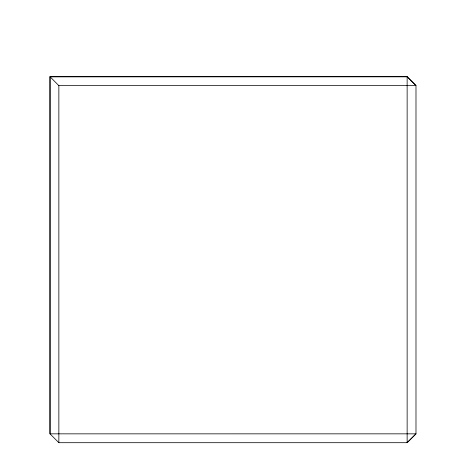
<?xml version="1.0" encoding="UTF-8"?>
<svg xmlns="http://www.w3.org/2000/svg" width="466" height="466" viewBox="0 0 466 466"><rect width="100%" height="100%" fill="white"/><g stroke="black" fill="none" stroke-linecap="round" stroke-linejoin="round"><path stroke-width="0.7" d="M58.856 442.7L58.862 85.651L50.008 76.721L407.138 76.721L415.992 85.575L415.987 433.84L407.138 442.694L58.856 442.7L50.008 433.84L50.008 76.791L407.138 76.756L415.992 85.575L58.862 85.651M407.138 76.756L407.138 442.694M407.133 442.659L415.987 433.84L50.008 433.846L50.008 76.721"/></g></svg>
